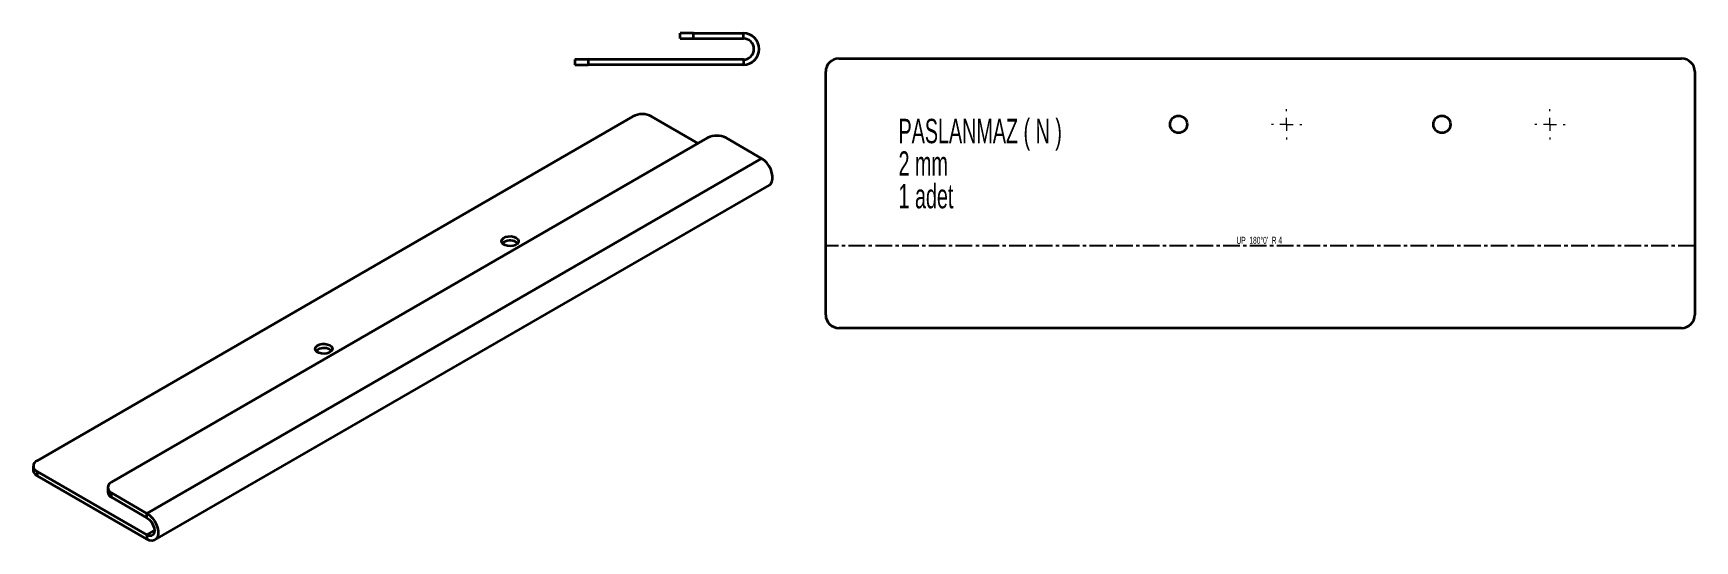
# Model space of a CAD drawing. Header units: millimetres. Extents: x -173 to 458, y 214 to 407.
import ezdxf

# ---------------------------------------------------------------- set-up
doc = ezdxf.new("R2010")
doc.units = ezdxf.units.MM
doc.linetypes.add('CENTER', pattern=[10.16, 6.35, -1.27, 1.27, -1.27])
doc.styles.add('SLDTEXTSTYLE0', font='TXT', dxfattribs={"width": 0.605})
doc.styles.add('SLDTEXTSTYLE1', font='TXT', dxfattribs={"width": 0.57})

# ---------------------------------------------------------------- blocks, each defined once
blk = doc.blocks.new('SW_CENTERMARKSYMBOL_0')
at = {"color": 0, "linetype": 'Continuous', "lineweight": 18}
for p, q in [((-5, 0), (-5.75, 0)), ((0, 0), (-2.5, 0)), ((0, 5), (0, 5.75)), ((0, 0), (0, 2.5)), ((0, 0), (0, -2.5)), ((0, 0), (2.5, 0)), ((5, 0), (5.75, 0)), ((0, -5), (0, -5.75))]:
    blk.add_line(p, q, dxfattribs=at)
blk = doc.blocks.new('SW_CENTERMARKSYMBOL_1')
at = {"color": 0, "linetype": 'Continuous', "lineweight": 18}
for p, q in [((-5, 0), (-5.75, 0)), ((0, 0), (-2.5, 0)), ((0, 5), (0, 5.75)), ((0, 0), (0, 2.5)), ((0, 0), (0, -2.5)), ((0, 0), (2.5, 0)), ((5, 0), (5.75, 0)), ((0, -5), (0, -5.75))]:
    blk.add_line(p, q, dxfattribs=at)

msp = doc.modelspace()

# ---------------------------------------------------------------- linework, layer by layer
at = {"color": 7, "linetype": 'Continuous', "lineweight": 35}
for p, q in [((72.99, 404.7), (72.99, 406.7)), ((77.99, 406.7), (72.99, 406.7)), ((72.99, 404.7), (77.99, 404.7)), ((77.99, 404.7), (77.99, 406.7)), ((77.99, 406.7), (96.99, 406.7)), ((77.99, 404.7), (96.99, 404.7)), ((96.99, 404.7), (96.99, 406.7)), ((32.99, 396.7), (32.99, 394.7)), ((37.99, 396.7), (32.99, 396.7)), ((32.99, 394.7), (37.99, 394.7)), ((37.99, 396.7), (37.99, 394.7)), ((96.99, 396.7), (37.99, 396.7)), ((96.99, 394.7), (37.99, 394.7)), ((96.99, 396.7), (96.99, 394.7)), ((128.24, 299.85), (128.24, 392.13)), ((133.24, 397.13), (453.24, 397.13)), ((458.24, 392.13), (458.24, 299.85)), ((-171.21, 244.51), (55.07, 375.14)), ((62.14, 375.14), (79.82, 364.93)), ((83.35, 366.97), (-142.92, 236.35)), ((103.86, 359.22), (90.42, 366.97)), ((-129.49, 224.51), (103.86, 359.22)), ((-126.49, 214.42), (106.86, 349.12)), ((453.24, 294.85), (133.24, 294.85)), ((-172.67, 242.47), (-172.67, 240.84)), ((-129.49, 216.35), (-171.21, 240.43)), ((-171.21, 240.43), (-171.21, 238.8)), ((-129.49, 214.71), (-171.21, 238.8)), ((-144.39, 234.31), (-144.39, 232.68)), ((-142.92, 230.63), (-142.92, 232.27)), ((-142.92, 232.27), (-129.49, 224.51)), ((-142.92, 230.63), (-129.49, 222.88)), ((-129.49, 222.88), (-129.49, 224.51)), ((-129.49, 216.35), (-126.66, 217.98)), ((-129.49, 216.35), (-129.49, 214.71))]:
    msp.add_line(p, q, dxfattribs=at)
at = {"color": 7, "linetype": 'CENTER'}
msp.add_line((458.24, 325.99), (128.24, 325.99), dxfattribs=at)
at = {"color": 7, "linetype": 'Continuous', "lineweight": 35, "flags": 128}
for points in [[(106.86, 349.12), (107.35, 349.52), (107.83, 350.29), (108.07, 351.3), (108.07, 352.48), (107.83, 353.77), (107.35, 355.09), (106.67, 356.36), (105.83, 357.52), (104.87, 358.49), (103.86, 359.22)], [(10.7, 329.11), (11.32, 328.61), (11.62, 328.02), (11.58, 327.4), (11.19, 326.83), (10.5, 326.35), (9.58, 326.04), (8.53, 325.91), (7.47, 325.99), (6.51, 326.26), (5.75, 326.7), (5.28, 327.25), (5.15, 327.86), (5.37, 328.47), (5.92, 329), (6.74, 329.4), (7.73, 329.62), (8.8, 329.65), (9.83, 329.47), (10.7, 329.11)], [(10.7, 327.48), (11.32, 326.98), (11.33, 326.97)], [(-60.01, 288.29), (-59.39, 287.79), (-59.09, 287.2), (-59.13, 286.58), (-59.52, 286.01), (-60.21, 285.53), (-61.13, 285.22), (-62.18, 285.09), (-63.24, 285.17), (-64.2, 285.44), (-64.96, 285.88), (-65.43, 286.43), (-65.56, 287.04), (-65.34, 287.65), (-64.79, 288.18), (-63.97, 288.58), (-62.98, 288.8), (-61.91, 288.83), (-60.88, 288.65), (-60.01, 288.29)], [(-60.01, 286.66), (-59.39, 286.16), (-59.39, 286.15)], [(-129.49, 224.51), (-128.47, 223.78), (-127.51, 222.81), (-126.67, 221.66), (-125.99, 220.38), (-125.52, 219.06), (-125.27, 217.77), (-125.27, 216.59), (-125.52, 215.58), (-125.99, 214.81), (-126.67, 214.32), (-127.51, 214.14), (-128.47, 214.27), (-129.49, 214.71)], [(-129.49, 222.88), (-128.61, 222.21), (-127.82, 221.29), (-127.2, 220.21), (-126.8, 219.07), (-126.66, 217.98), (-126.8, 217.05), (-127.2, 216.37), (-127.82, 216.01), (-128.61, 216), (-129.49, 216.35)]]:
    msp.add_lwpolyline(points, dxfattribs=at)
at = {"color": 7, "linetype": 'Continuous', "lineweight": 35}
for centre in [(262.24, 372.13), (362.24, 372.13)]:
    msp.add_circle(centre, 3.25, dxfattribs=at)
for centre, radius, start, end in [((96.99, 400.7), 6, 270, 90), ((96.99, 400.7), 4, 270, 90), ((133.24, 392.13), 5, 90, 180), ((453.24, 392.13), 5, 0, 90), ((58.6, 368.31), 7.69, 62.60967, 117.39033), ((86.89, 360.15), 7.69, 62.60967, 117.39033), ((8.44, 323.6), 4.49, 59.79291, 131.36123), ((133.24, 299.85), 5, 180, 270), ((453.24, 299.85), 5, 270, 0), ((-62.27, 282.78), 4.49, 59.79291, 131.36123), ((-170.17, 241.09), 2.51, 185.6948, 245.62534), ((-170.43, 242.47), 2.18, 110.78342, 249.21658), ((-142.15, 234.31), 2.18, 110.78342, 249.21658), ((-141.88, 232.92), 2.51, 185.6948, 245.62534)]:
    msp.add_arc(centre, radius, start, end, dxfattribs=at)

# ---------------------------------------------------------------- block references
at = {"color": 7, "linetype": 'Continuous', "lineweight": 18}
for name, p in [('SW_CENTERMARKSYMBOL_0', (303.24, 372.13)), ('SW_CENTERMARKSYMBOL_1', (403.24, 372.13))]:
    msp.add_blockref(name, p, dxfattribs=at)

# ---------------------------------------------------------------- texts
at = {"color": 7, "linetype": 'Continuous', "lineweight": 0, "attachment_point": 1, "style": 'SLDTEXTSTYLE0'}
for s, insert, char_height in [('PASLANMAZ ( N )', (155.9, 374.23), 9.2604), ('2 mm', (155.9, 361.89), 9.26), ('1 adet', (155.9, 349.54), 9.26)]:
    msp.add_mtext(s, dxfattribs=dict(at, insert=insert, char_height=char_height))
at = {"color": 7, "linetype": 'Continuous', "lineweight": 18, "insert": (292.87, 329.46), "char_height": 2.6458, "attachment_point": 2, "style": 'SLDTEXTSTYLE1'}
msp.add_mtext("UP  180°0'  R 4", dxfattribs=at)

doc.saveas('drawing.dxf')
